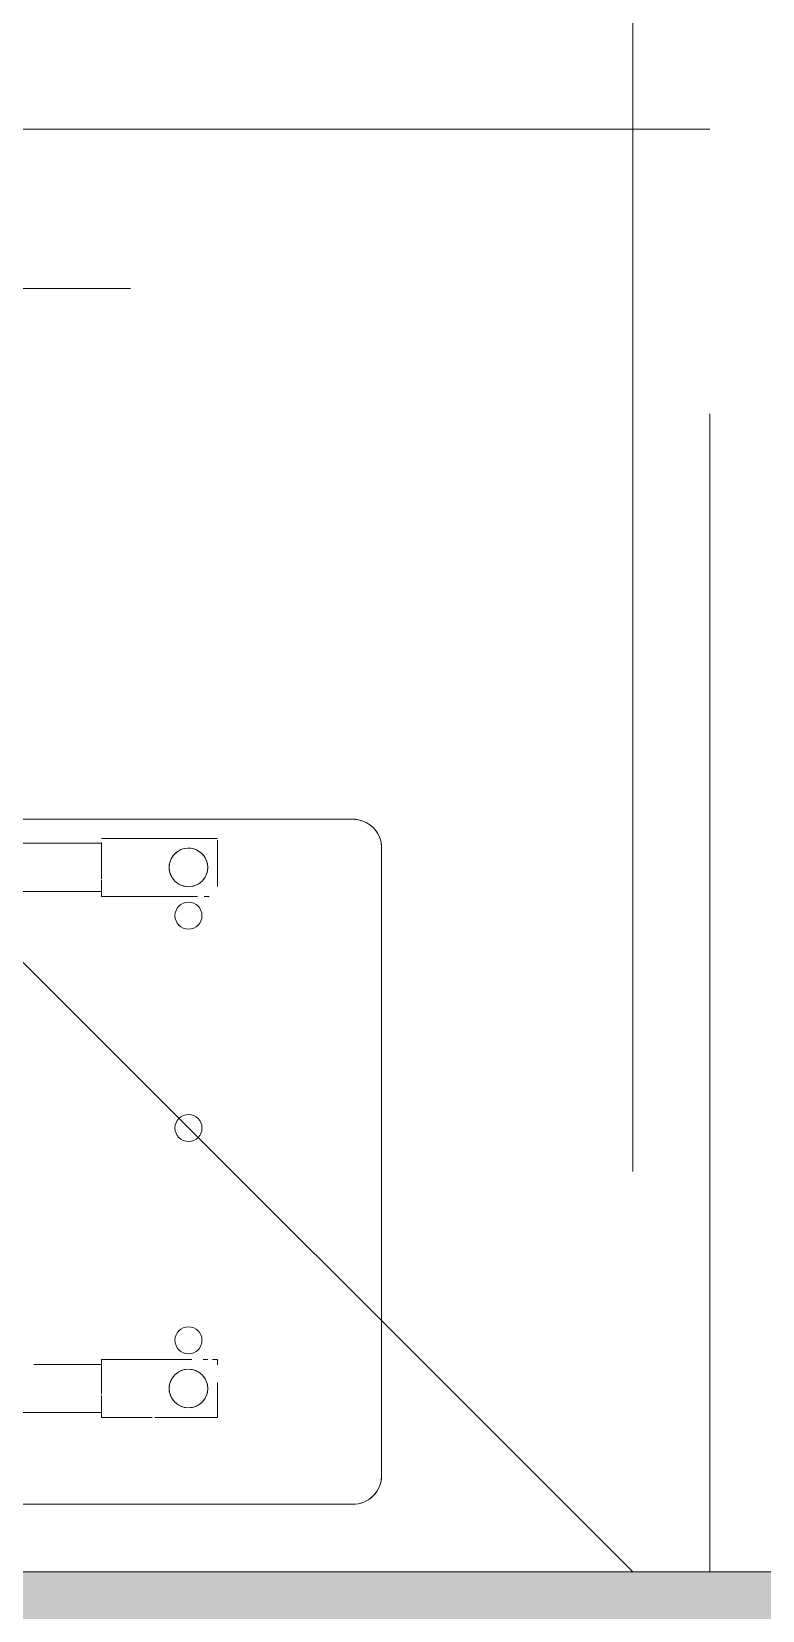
# Model space of a CAD drawing. Header units: millimetres. Extents: x 1606 to 178479, y -4237 to 231581.
# Drawn here: x 40750 to 41128, y 210550 to 211368 of the extents above; entities that cross this region are included whole.
import ezdxf

# ---------------------------------------------------------------- set-up
doc = ezdxf.new("R2010")
doc.units = ezdxf.units.MM
for name, pattern in [('_SGE_Hidden', [740, 500, -240]), ('Dash', [1000, 600, -400]), ('Hidden_2_', [1428.76, 952.5, -476.26])]:
    doc.linetypes.add(name, pattern=pattern)
for name, color, linetype, lineweight in [('0-1', 7, 'Continuous', 5), ('A-WALL-1', 253, 'Continuous', 18), ('A-WALL-2', 9, 'Continuous', 9), ('P-SANR-FIXT-1', 9, 'Continuous', 9), ('P-SANR-FIXT-2', 6, 'Dash', 9), ('P-SANR-FIXT-HDLN-1', 9, 'Dash', 9), ('P-SANR-FIXT-HDLN-2', 131, 'Hidden_2_', 9), ('S-BEAM-1', 7, '_SGE_Hidden', 18)]:
    doc.layers.add(name, color=color, linetype=linetype, lineweight=lineweight)
doc.layers.add('A-WALL-PATT-1', color=254, linetype='Continuous', lineweight=35, transparency=1)

# ---------------------------------------------------------------- blocks, each defined once
blk = doc.blocks.new('WYA_PF_Accessible Bathroom_Option 3_with Shower - WC_Concealed Cistern-9388108-WAREHOUSE SLAB PLAN')
at = {"layer": 'P-SANR-FIXT-HDLN-1'}
for p, q in [((1250, 829.98), (1250, 3265)), ((-350, 1200), (1250, 1200))]:
    blk.add_line(p, q, dxfattribs=at)
at = {"layer": 'P-SANR-FIXT-HDLN-2'}
for p, q in [((90, 1160), (1250, 1160)), ((1250, 1160), (670, 580)), ((1250, 1160), (1250, 0))]:
    blk.add_line(p, q, dxfattribs=at)
blk = doc.blocks.new('WYA_PF_DDA_Clearance _ Handrails_Pan - Accessible Pan_Clearance-9356463-WAREHOUSE SLAB PLAN')
at = {"layer": 'P-SANR-FIXT-2'}
blk.add_line((-1450, -300), (-1450, -2000), dxfattribs=at)
blk = doc.blocks.new('WYA_PF_DDA_Shower_Bench seat - B819687-5699423-WAREHOUSE SLAB PLAN')
at = {"layer": 'P-SANR-FIXT-1'}
for p, q in [((465, -35), (-465, -35)), ((-465, -35), (465, -35)), ((-480, -50), (-480, -375)), ((-480, -375), (-480, -50)), ((-395, -80), (-395, -98.09)), ((-362.51, -80), (-395, -80)), ((-395, -80), (-362.51, -80)), ((-395, -98.09), (-395, -80)), ((-335, -80), (-361.15, -80)), ((-361.15, -80), (-335, -80)), ((-335, -91.33), (-335, -80)), ((-335, -80), (-335, -82.93)), ((335, -82.5), (-335, -82.5)), ((-335, -82.5), (-335, -91.31)), ((-335, -82.5), (-335, -91.31)), ((-335, -86.16), (-335, -91.33)), ((-335, -92.07), (-335, -95)), ((-335, -92.07), (-335, -95)), ((-335, -110), (-335, -92.08)), ((-335, -92.08), (-335, -103.84)), ((-335, -95), (-335, -107.5)), ((-335, -95), (-335, -107.5)), ((-395, -107.27), (-395, -110)), ((-395, -110), (-395, -107.27)), ((-395, -110), (-392.36, -110)), ((-392.36, -110), (-395, -110)), ((-390, -110), (-387.57, -110)), ((-387.57, -110), (-390, -110)), ((-381.78, -110), (-335, -110)), ((-335, -110), (-381.78, -110)), ((-335, -107.07), (-335, -110)), ((-335, -107.5), (-299.88, -107.5)), ((-388.04, -350), (-390.8, -350)), ((-390.8, -350), (-388.04, -350)), ((-335, -350), (-384.69, -350)), ((-384.69, -350), (-335, -350)), ((-335, -358.45), (-335, -350)), ((-335, -350), (-335, -352.93)), ((-395, -355.13), (-395, -373.01)), ((-395, -373.01), (-395, -355.13)), ((-200, -352.5), (-335, -352.5)), ((-335, -352.5), (-335, -356.16)), ((-335, -352.5), (-335, -356.16)), ((-335, -358.93), (-335, -365)), ((-335, -358.93), (-335, -365)), ((-335, -369.37), (-335, -358.94)), ((-335, -358.94), (-335, -368.24)), ((-335, -365), (-335, -368.24)), ((-335, -365), (-335, -368.24)), ((-395, -373.28), (-395, -379.05)), ((-395, -379.05), (-395, -373.28)), ((-335, -368.24), (-335, -371.25)), ((-335, -368.24), (-335, -377.5)), ((-335, -377.98), (-335, -369.67)), ((-335, -371.25), (-335, -373.84)), ((-335, -371.25), (-335, -373.84)), ((-335, -373.84), (-335, -375.83)), ((-335, -375.83), (-335, -377.07)), ((-395, -380), (-335, -380)), ((-335, -380), (-395, -380)), ((-335, -377.07), (-335, -377.5)), ((-335, -377.5), (-200, -377.5)), ((-465, -390), (465, -390)), ((465, -390), (-465, -390))]:
    blk.add_line(p, q, dxfattribs=at)
for centre, radius, start, end in [((-465, -50), 15, 90, 180), ((-465, -50), 15, 135, 180), ((-465, -50), 15, 90, 135), ((-380, -95), 10, 0, 180), ((-380, -95), 10, 120, 150), ((-380, -95), 10, 60, 120), ((-380, -95), 10, 30, 60), ((-380, -95), 10, 150, 180), ((-380, -95), 10, 180, 360), ((-380, -95), 10, 180, 210), ((-380, -95), 10, 0, 30), ((-380, -95), 10, 330, 360), ((-380, -95), 10, 210, 240), ((-380, -95), 10, 240, 300), ((-380, -95), 10, 300, 330), ((-380, -120), 7, 0, 180), ((-380, -120), 7, 0, 180), ((-380, -120), 7, 180, 360), ((-380, -120), 7, 180, 360), ((-380, -230), 7, 0, 180), ((-380, -230), 7, 0, 180), ((-380, -230), 7, 180, 360), ((-380, -230), 7, 180, 360), ((-380, -340), 7, 0, 180), ((-380, -340), 7, 0, 180), ((-380, -340), 7, 180, 0), ((-380, -340), 7, 180, 360), ((-380, -365), 10, 0, 180), ((-380, -365), 10, 120, 150), ((-380, -365), 10, 60, 120), ((-380, -365), 10, 30, 60), ((-380, -365), 10, 150, 180), ((-380, -365), 10, 180, 360), ((-380, -365), 10, 180, 210), ((-380, -365), 10, 300, 345), ((-380, -365), 10, 0, 30), ((-380, -365), 10, 345, 360), ((-465, -375), 15, 180, 270), ((-465, -375), 15, 180, 225), ((-380, -365), 10, 210, 225), ((-380, -365), 10, 225, 300), ((-465, -375), 15, 225, 270)]:
    blk.add_arc(centre, radius, start, end, dxfattribs=at)
blk = doc.blocks.new('WYA_PF_DDA_Clearance_Shower - Accessible Pan_Clearance-5699492-WAREHOUSE SLAB PLAN')
at = {"layer": 'P-SANR-FIXT-2'}
blk.add_line((0, 829.98), (0, 2350), dxfattribs=at)
blk = doc.blocks.new('23068_Challenger Spec EF_Central_v23_rvt-1-WAREHOUSE SLAB PLAN')
at = {"layer": 'A-WALL-PATT-1'}
blk.add_hatch(color=256, dxfattribs=at).paths.add_polyline_path([(30200.28, 210430.1), (30422.08, 210430.1), (30422.08, 210530.11), (30828.48, 210530.11), (30828.48, 210430.1), (33410.28, 210432.19), (33410.28, 210570.1), (30200.28, 210570.1), (30200.28, 210469.62)])
at = {"layer": 'A-WALL-1'}
blk.add_line((33465.28, 210570.1), (31030.25, 210570.1), dxfattribs=at)
at = {"layer": 'A-WALL-2'}
blk.add_line((33465.28, 210570.1), (31030.25, 210570.1), dxfattribs=at)
at = {"layer": 'P-SANR-FIXT-1'}
for name, p, rotation in [('WYA_PF_Accessible Bathroom_Option 3_with Shower - WC_Concealed Cistern-9388108-WAREHOUSE SLAB PLAN', (30200.28, 211820.1), 270.0000000000001), ('WYA_PF_DDA_Clearance _ Handrails_Pan - Accessible Pan_Clearance-9356463-WAREHOUSE SLAB PLAN', (30200.28, 212685.1), 90.00000000000026), ('WYA_PF_DDA_Clearance_Shower - Accessible Pan_Clearance-5699492-WAREHOUSE SLAB PLAN', (30200.28, 210570.1), 269.9999999999999), ('WYA_PF_DDA_Shower_Bench seat - B819687-5699423-WAREHOUSE SLAB PLAN', (30750.28, 210570.1), 180)]:
    blk.add_blockref(name, p, dxfattribs=dict(at, rotation=rotation))

msp = doc.modelspace()

# ---------------------------------------------------------------- linework, layer by layer
at = {"layer": 'S-BEAM-1'}
msp.add_line((39860.95, 211317.6), (43110.95, 211317.6), dxfattribs=at)

# ---------------------------------------------------------------- block references
at = {"layer": '0-1'}
msp.add_blockref('23068_Challenger Spec EF_Central_v23_rvt-1-WAREHOUSE SLAB PLAN', (9700.68, 0), dxfattribs=at)

doc.saveas('drawing.dxf')
